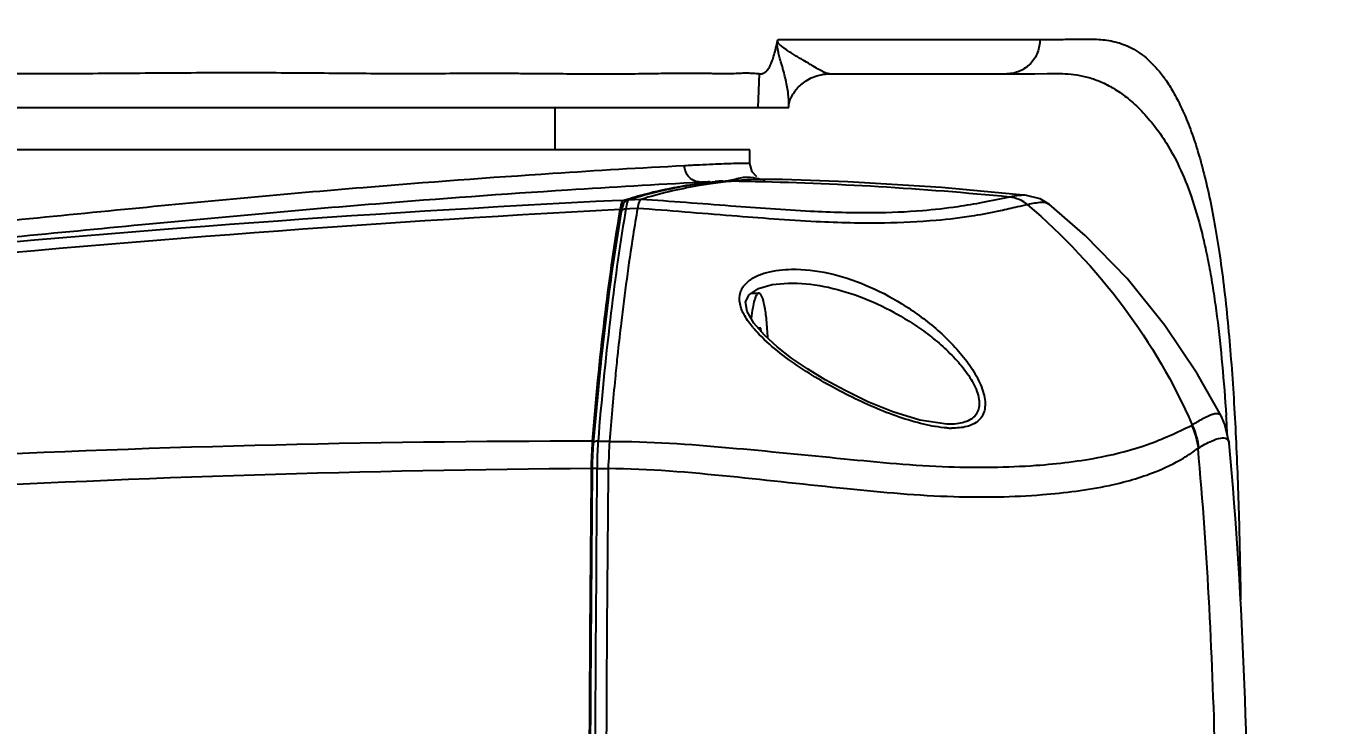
# Model space of a CAD drawing. Header units: millimetres. Extents: x 5828 to 6704, y 123 to 421.
# Drawn here: x 6591.8 to 6596.91, y 251.04 to 253.8 of the extents above; entities that cross this region are included whole.
import ezdxf

# ---------------------------------------------------------------- set-up
doc = ezdxf.new("R2010")
doc.units = ezdxf.units.MM
for name, color, linetype in [('外形图', 7, 'Continuous'), ('尺寸标注', 7, 'Continuous'), ('运动范围', 7, 'Continuous')]:
    doc.layers.add(name, color=color, linetype=linetype)
doc.styles.add('微软雅黑', font='msyh.ttc', dxfattribs={"height": 1.5})
doc.dimstyles.new('尺寸标注_1_15比例', dxfattribs={"dimtxt": 1.5, "dimasz": 1.25, "dimexe": 0.5, "dimexo": 0.4, "dimgap": 0.5, "dimtad": 1, "dimdec": 1, "dimlfac": 15, "dimdsep": 46, "dimtxsty": '微软雅黑', "dimcen": 0.09, "dimadec": 0, "dimazin": 0, "dimtp": 0.01, "dimtm": 0.01, "dimtfac": 1, "dimtdec": 1, "dimtofl": 0, "dimtmove": 0, "dimatfit": 3, "dimfxl": 1, "dimtolj": 1, "dimarcsym": 0})

# ---------------------------------------------------------------- blocks, each defined once
blk = doc.blocks.new('*D769')
at = {"layer": 'Defpoints', "color": 0}
for p in [(6596.5117, 262.0217), (6628.0363, 256.1115), (6551.3884, 249.6138), (6591.2263, 249.6258), (6637.3008, 249.6138)]:
    blk.add_point(p, dxfattribs=at)
at = {"layer": '尺寸标注', "color": 0, "lineweight": -2}
blk.add_arc((6591.1582, 249.6138), 13.5135, 15.29432, 174.69825, dxfattribs=at)
at = {"layer": '尺寸标注', "color": 0}
for points in [[(6603.9899, 253.1328), (6604.3964, 253.224), (6604.4667, 251.9587)], [(6577.4944, 250.8721), (6577.9106, 250.8528), (6577.6447, 249.6138)]]:
    blk.add_solid(points, dxfattribs=at)
at = {"layer": '尺寸标注', "color": 0, "insert": (6589.8699, 264.3502), "char_height": 1.5, "attachment_point": 5, "rotation": 4.9963, "style": '微软雅黑'}
blk.add_mtext('\\A1;-\\A1;170%%d', dxfattribs=at)

msp = doc.modelspace()

# ---------------------------------------------------------------- linework, layer by layer
at = {"layer": '外形图', "color": 7, "linetype": 'Continuous'}
for p, q in [((6594.7753, 253.7497), (6595.8075, 253.7498)), ((6595.0613, 253.7498), (6595.2232, 253.7498)), ((6595.5934, 253.7498), (6595.8075, 253.7498)), ((6594.6986, 253.6134), (6594.6942, 253.4805)), ((6594.9771, 253.6138), (6595.7335, 253.6138)), ((6595.8631, 253.6151), (6595.8636, 253.6151)), ((6587.657, 253.4805), (6594.8155, 253.4805)), ((6593.893, 253.3138), (6593.893, 253.4805)), ((6594.8155, 253.4805), (6594.8157, 253.4871)), ((6594.6614, 253.3138), (6587.7912, 253.3138)), ((6594.6624, 253.2593), (6594.6614, 253.3138)), ((6594.467, 253.1862), (6594.5057, 253.1873)), ((6594.5448, 253.1883), (6594.5233, 253.1856)), ((6594.5448, 253.1883), (6594.5233, 253.1862)), ((6594.5435, 253.1882), (6594.5233, 253.1857)), ((6594.6526, 253.1945), (6594.5435, 253.1882)), ((6594.5448, 253.1883), (6594.5592, 253.1887)), ((6594.5474, 253.1847), (6594.5462, 253.1845)), ((6594.5551, 253.1902), (6594.5702, 253.1912)), ((6594.5592, 253.1887), (6594.5881, 253.1895)), ((6594.6678, 253.1948), (6594.652, 253.194)), ((6594.6979, 253.1958), (6594.6526, 253.1945)), ((6594.6678, 253.1948), (6594.6526, 253.1937)), ((6594.6977, 253.1958), (6594.6678, 253.1948)), ((6594.7155, 253.1961), (6594.6974, 253.1958)), ((6594.7158, 253.1962), (6594.6977, 253.1958)), ((6594.5454, 253.1837), (6594.5441, 253.1835)), ((6595.7557, 253.1334), (6595.7551, 253.1334)), ((6594.1503, 253.1135), (6594.1637, 253.1143)), ((6594.1503, 253.1136), (6594.1637, 253.1143)), ((6594.1566, 253.0851), (6594.153, 253.0681)), ((6594.1613, 253.0982), (6594.1566, 253.0851)), ((6594.1637, 253.1143), (6594.1768, 253.1184)), ((6594.1637, 253.1143), (6594.1768, 253.1179)), ((6594.1781, 253.1143), (6594.1778, 253.1142)), ((6594.1832, 253.1152), (6594.1781, 253.1143)), ((6594.2315, 253.1176), (6594.1832, 253.1152)), ((6595.6881, 253.1267), (6595.6876, 253.1266)), ((6595.7597, 253.0968), (6595.7592, 253.0967)), ((6595.8452, 253.0977), (6595.8451, 253.0978)), ((6594.1487, 253.0693), (6594.1502, 253.0783)), ((6594.17, 253.0663), (6594.1695, 253.0631)), ((6594.1701, 253.0655), (6594.1696, 253.0622)), ((6594.1722, 253.0794), (6594.17, 253.0663)), ((6594.1875, 253.0802), (6594.1722, 253.0794)), ((6594.2181, 253.0818), (6594.1875, 253.0802)), ((6594.6588, 252.741), (6594.696, 252.7655)), ((6594.6681, 252.7471), (6594.6973, 252.7471)), ((6594.7059, 252.6091), (6594.6943, 252.6091)), ((6594.7073, 252.5943), (6594.7059, 252.6091)), ((6595.4415, 252.2293), (6595.4406, 252.2293)), ((6596.5234, 252.2629), (6596.5235, 252.2628)), ((6594.0624, 252.1621), (6594.0774, 252.1621)), ((6594.0774, 252.1621), (6594.1072, 252.1621)), ((6596.5553, 252.1548), (6596.5553, 252.1547)), ((6594.0581, 252.054), (6594.1025, 252.0543))]:
    msp.add_line(p, q, dxfattribs=at)
for points in [[(6594.8157, 253.4871), (6594.8157, 253.4873), (6594.8157, 253.4876), (6594.8157, 253.488), (6594.8158, 253.4884), (6594.8158, 253.4889), (6594.8159, 253.4895), (6594.8159, 253.4901), (6594.816, 253.4908), (6594.8161, 253.4916), (6594.8163, 253.4925), (6594.8164, 253.4935), (6594.8166, 253.4946), (6594.8169, 253.4957), (6594.8171, 253.497), (6594.8174, 253.4983), (6594.8178, 253.4997), (6594.8182, 253.5012), (6594.8186, 253.5029), (6594.8191, 253.5046), (6594.8197, 253.5064), (6594.8204, 253.5083), (6594.8211, 253.5103), (6594.8219, 253.5124), (6594.8228, 253.5146), (6594.8238, 253.5169), (6594.8249, 253.5194), (6594.8261, 253.5219), (6594.8274, 253.5246), (6594.8289, 253.5274), (6594.8305, 253.5303), (6594.8323, 253.5333), (6594.8343, 253.5365), (6594.8365, 253.5398), (6594.8388, 253.5432), (6594.8415, 253.5467), (6594.8443, 253.5504), (6594.8475, 253.5541), (6594.8509, 253.558), (6594.8547, 253.562), (6594.8589, 253.5661), (6594.8634, 253.5702), (6594.8682, 253.5743), (6594.8734, 253.5784), (6594.8789, 253.5824), (6594.8848, 253.5864), (6594.8911, 253.5902), (6594.8976, 253.5938), (6594.9046, 253.5973), (6594.9118, 253.6005), (6594.9193, 253.6034), (6594.9272, 253.6061), (6594.9352, 253.6084), (6594.9435, 253.6103), (6594.952, 253.6118), (6594.9605, 253.6129), (6594.9691, 253.6136), (6594.9771, 253.6138)], [(6595.7335, 253.6138), (6595.7874, 253.6142), (6595.8361, 253.6149), (6595.8631, 253.6151)], [(6594.6902, 253.2064), (6594.6717, 253.2264), (6594.6624, 253.2593)], [(6595.7556, 253.1334), (6595.4196, 253.1641), (6595.0496, 253.187), (6594.7906, 253.1961)], [(6595.8453, 253.0976), (6595.8083, 253.1197), (6595.755, 253.1334)], [(6594.1778, 253.1142), (6594.1689, 253.1089), (6594.1613, 253.0982)], [(6596.5234, 252.2628), (6596.4306, 252.4265), (6596.3018, 252.6192), (6596.152, 252.8057), (6595.9873, 252.9753), (6595.8454, 253.0976)], [(6594.153, 253.0681), (6594.112, 252.7996), (6594.073, 252.4759), (6594.043, 252.1546)], [(6594.696, 252.7655), (6594.7501, 252.7813), (6594.8134, 252.7872)], [(6594.6778, 252.628), (6594.6509, 252.6741), (6594.6445, 252.7123), (6594.6588, 252.741)], [(6595.4406, 252.2293), (6595.3333, 252.2453), (6595.2275, 252.2781), (6595.1287, 252.3184), (6595.038, 252.362), (6594.9589, 252.4053), (6594.8894, 252.4478), (6594.8268, 252.4906), (6594.7699, 252.5347), (6594.7193, 252.5806), (6594.6778, 252.628)], [(6596.5553, 252.1548), (6596.539, 252.2278), (6596.5234, 252.2629)], [(6594.043, 252.1546), (6594.0414, 252.1332), (6594.039, 252.0785), (6594.0386, 252.0531)], [(6594.0386, 252.0531), (6594.0321, 251.1784), (6594.0282, 250.3425), (6594.027, 249.6138)]]:
    msp.add_lwpolyline(points, dxfattribs=at)
for centre, radius, start, end in [((6594.6649, 251.6562), 1.538, 94.0947, 95.217), ((6594.7901, 251.3023), 1.898, 97.3849, 98.002), ((6594.7541, 251.5883), 1.6097, 95.9182, 97.3762), ((6594.3683, 239.6919), 13.4994, 88.79403, 89.06694), ((6594.3664, 239.6368), 13.5545, 84.4042, 88.79119), ((6594.738, 253.3286), 0.1348, 260.4163, 263.3386), ((6594.7527, 251.2074), 1.9891, 90.2549, 91.0609), ((6594.7521, 251.582), 1.6145, 88.6301, 90.2921), ((6597.2195, 190.8365), 62.3526, 92.821433, 98.506659), ((6594.3222, 253.0649), 0.1505, 167.3333, 168.8342), ((6597.8164, 184.674), 68.5024, 93.067874, 98.239389), ((6594.3688, 253.0279), 0.219, 169.3755, 170.3346), ((6604.7181, 251.3798), 10.6383, 173.25574, 173.86814), ((6595.0279, 252.9058), 0.46, 219.7796, 221.216), ((6595.0569, 252.9312), 0.4986, 221.216, 222.5802), ((6606.3382, 251.2085), 12.2675, 173.98642, 174.37964), ((6605.1761, 251.3297), 11.099, 173.86341, 173.98019), ((6611.5345, 250.7022), 17.4884, 174.39623, 175.21135), ((6586.9214, 251.6255), 9.6435, 3.32394, 3.79749), ((6595.4644, 252.5767), 0.3627, 266.2652, 269.1752), ((6594.0393, 199.7401), 52.422, 89.99924, 95.83212), ((6595.2542, 252.0627), 1.2183, 175.3164, 175.653), ((6595.3646, 252.0628), 1.306, 175.6389, 176.0153), ((6595.5515, 252.044), 1.5162, 176.8418, 178.2151), ((6595.3751, 252.0537), 1.3395, 175.6648, 176.8419), ((6595.6767, 252.0447), 1.6186, 177.0658, 178.351), ((6595.4933, 252.0541), 1.4349, 176.0244, 177.0643), ((6595.6829, 252.0397), 1.6477, 178.2076, 179.5058), ((6595.8177, 252.0405), 1.7596, 178.3439, 179.5576), ((6594.4264, 196.9749), 55.0804, 90.40681, 95.94119), ((6862.5923, 249.563), 268.5685, 179.468583, 179.989159), ((6885.1591, 249.4551), 291.1318, 179.488731, 179.968771), ((6883.3635, 249.462), 289.317, 179.486677, 179.969947)]:
    msp.add_arc(centre, radius, start, end, dxfattribs=at)
for points, knots in [([(6594.7701, 253.7392), (6594.7703, 253.74), (6594.7706, 253.7412), (6594.771, 253.7427), (6594.7713, 253.7435), (6594.7715, 253.7441), (6594.7717, 253.7445), (6594.7718, 253.7449), (6594.772, 253.7452), (6594.7724, 253.7454), (6594.7726, 253.7459), (6594.7725, 253.7466), (6594.7725, 253.7471), (6594.7724, 253.7474)], [0, 0, 0, 0, 0.284875, 0.413937, 0.530015, 0.584678, 0.639792, 0.690668, 0.730642, 0.764727, 0.810006, 0.900409, 1, 1, 1, 1]), ([(6594.7726, 253.7474), (6594.7729, 253.7475), (6594.7733, 253.7475), (6594.7738, 253.7476), (6594.7741, 253.7476), (6594.7744, 253.7477), (6594.7745, 253.7477), (6594.7746, 253.7477), (6594.7747, 253.7477), (6594.7748, 253.7477), (6594.7749, 253.7476), (6594.775, 253.7478), (6594.775, 253.748), (6594.775, 253.7483), (6594.775, 253.7488), (6594.7749, 253.7491), (6594.7749, 253.7494), (6594.7749, 253.7496), (6594.775, 253.7497), (6594.775, 253.7498), (6594.7751, 253.7498), (6594.7751, 253.7497), (6594.7753, 253.7497), (6594.7753, 253.7497), (6594.7754, 253.7497)], [0, 0, 0, 0, 0.164747, 0.247165, 0.329597, 0.370955, 0.391545, 0.412227, 0.432873, 0.457628, 0.479212, 0.494551, 0.523017, 0.61468, 0.728963, 0.785313, 0.836181, 0.877907, 0.907037, 0.922291, 0.932302, 0.958466, 0.980007, 1, 1, 1, 1]), ([(6594.9771, 253.6138), (6594.9749, 253.6138), (6594.9702, 253.6145), (6594.9628, 253.6169), (6594.9545, 253.6205), (6594.9416, 253.627), (6594.9234, 253.6374), (6594.8991, 253.6518), (6594.8768, 253.6653), (6594.8572, 253.6771), (6594.844, 253.685), (6594.8331, 253.6917), (6594.8246, 253.6969), (6594.816, 253.7023), (6594.8087, 253.7071), (6594.8028, 253.711), (6594.7983, 253.7141), (6594.7937, 253.7173), (6594.7892, 253.7207), (6594.7854, 253.7237), (6594.7823, 253.7264), (6594.78, 253.7286), (6594.7777, 253.7311), (6594.7759, 253.7336), (6594.7744, 253.736), (6594.7735, 253.738), (6594.7731, 253.7399), (6594.7729, 253.7413), (6594.7729, 253.7426), (6594.773, 253.7438), (6594.7732, 253.7446), (6594.7732, 253.7454), (6594.7729, 253.7463), (6594.7727, 253.7471), (6594.7726, 253.7474)], [0, 0, 0, 0, 0.025812, 0.056705, 0.092846, 0.134033, 0.230367, 0.343497, 0.472712, 0.543354, 0.617938, 0.656719, 0.696523, 0.737364, 0.779295, 0.800712, 0.822476, 0.844652, 0.867358, 0.890828, 0.902997, 0.915627, 0.929005, 0.943858, 0.95239, 0.963009, 0.970304, 0.974885, 0.980561, 0.986131, 0.988514, 0.990814, 0.995457, 1, 1, 1, 1]), ([(6595.8075, 253.7498), (6595.8077, 253.741), (6595.8063, 253.7233), (6595.7992, 253.6977), (6595.7872, 253.674), (6595.7709, 253.6532), (6595.7509, 253.6361), (6595.728, 253.6234), (6595.7031, 253.6156), (6595.6858, 253.6138), (6595.6772, 253.6138)], [0, 0, 0, 0, 0.126345, 0.252502, 0.378287, 0.503574, 0.628315, 0.752545, 0.87638, 1, 1, 1, 1]), ([(6595.8075, 253.7498), (6595.8299, 253.7498), (6595.8744, 253.7497), (6595.93, 253.7503), (6595.9742, 253.7511), (6596.0071, 253.7512), (6596.0401, 253.7501), (6596.073, 253.7469), (6596.1059, 253.7407), (6596.1389, 253.7305), (6596.1718, 253.7157), (6596.2045, 253.6955), (6596.2371, 253.6692), (6596.2693, 253.6363), (6596.3012, 253.596), (6596.3326, 253.5474), (6596.3632, 253.4896), (6596.3929, 253.4216), (6596.4215, 253.3424), (6596.4484, 253.2515), (6596.4735, 253.1486), (6596.4965, 253.0341), (6596.517, 252.909), (6596.5416, 252.725), (6596.5598, 252.5314), (6596.5738, 252.3309), (6596.5823, 252.1749), (6596.589, 252.0168), (6596.5941, 251.8571), (6596.5978, 251.6965), (6596.5998, 251.5892), (6596.6007, 251.5355)], [0, 0, 0, 0, 0.025323, 0.050436, 0.062917, 0.075354, 0.087764, 0.1002, 0.112773, 0.125668, 0.139144, 0.153519, 0.169142, 0.186383, 0.205608, 0.227238, 0.251755, 0.279616, 0.31125, 0.347005, 0.386981, 0.431127, 0.47915, 0.530606, 0.641273, 0.699227, 0.758282, 0.818119, 0.87849, 0.939167, 1, 1, 1, 1]), ([(6594.6986, 253.6134), (6594.7023, 253.6133), (6594.7078, 253.6136), (6594.7149, 253.6157), (6594.7222, 253.6194), (6594.7289, 253.6254), (6594.7349, 253.6331), (6594.7414, 253.6436), (6594.7488, 253.6599), (6594.7566, 253.683), (6594.7638, 253.7097), (6594.768, 253.7288), (6594.7701, 253.7389)], [0, 0, 0, 0, 0.06995, 0.105388, 0.142501, 0.226805, 0.276647, 0.332674, 0.464508, 0.622095, 0.80205, 1, 1, 1, 1]), ([(6594.8157, 253.4871), (6594.8162, 253.5031), (6594.8149, 253.5279), (6594.81, 253.5616), (6594.8044, 253.5891), (6594.7984, 253.6129), (6594.7929, 253.633), (6594.7883, 253.6491), (6594.7843, 253.6632), (6594.781, 253.675), (6594.7783, 253.6847), (6594.7762, 253.6932), (6594.7745, 253.7005), (6594.7733, 253.7066), (6594.7721, 253.7132), (6594.7713, 253.7192), (6594.7707, 253.7237), (6594.7705, 253.7265), (6594.7703, 253.7288), (6594.7702, 253.7313), (6594.7701, 253.7338), (6594.7701, 253.7359), (6594.7701, 253.7376), (6594.7701, 253.7385), (6594.7701, 253.7389)], [0, 0, 0, 0, 0.186911, 0.288992, 0.397642, 0.514156, 0.575997, 0.640869, 0.709792, 0.746377, 0.784987, 0.826506, 0.848857, 0.872727, 0.898604, 0.927813, 0.943443, 0.951767, 0.960768, 0.970288, 0.980102, 0.990135, 0.995253, 1, 1, 1, 1]), ([(6594.6986, 253.6134), (6594.6913, 253.6138), (6594.6801, 253.6147), (6594.6649, 253.6157), (6594.6529, 253.616), (6594.6404, 253.6161), (6594.6275, 253.6157), (6594.6141, 253.615), (6594.5953, 253.6141), (6594.5758, 253.6135), (6594.5556, 253.6136), (6594.5398, 253.6138), (6594.5234, 253.6142), (6594.5006, 253.6147), (6594.471, 253.6152), (6594.4339, 253.6155), (6594.3808, 253.6154), (6594.3098, 253.6144), (6594.2194, 253.613), (6594.1222, 253.6123), (6594.0183, 253.6125), (6593.9278, 253.6131), (6593.8522, 253.6136), (6593.7932, 253.6141), (6593.7327, 253.6145), (6593.6493, 253.6149), (6593.5415, 253.6148), (6593.4082, 253.6141), (6593.2699, 253.6136), (6593.127, 253.6145), (6592.9796, 253.6158), (6592.8283, 253.617), (6592.6733, 253.6175), (6592.5151, 253.6173), (6592.3539, 253.6164), (6592.1901, 253.6151), (6592.0522, 253.6141), (6591.9409, 253.6138), (6591.8568, 253.6138), (6591.7723, 253.614), (6591.6591, 253.6143), (6591.5171, 253.6145), (6591.3747, 253.6142), (6591.2607, 253.6139), (6591.1466, 253.6137), (6591.0042, 253.6138), (6590.8338, 253.6139), (6590.6923, 253.614), (6590.5796, 253.6139), (6590.5235, 253.6138), (6590.4955, 253.6138)], [0, 0, 0, 0, 0.00525, 0.008014, 0.010875, 0.013841, 0.016916, 0.020105, 0.02341, 0.030366, 0.034019, 0.037791, 0.041681, 0.045688, 0.054048, 0.062865, 0.07213, 0.091973, 0.113503, 0.136657, 0.161381, 0.187624, 0.201299, 0.215334, 0.229722, 0.244453, 0.274913, 0.306643, 0.339568, 0.373612, 0.408692, 0.444723, 0.481622, 0.519302, 0.557678, 0.596664, 0.636172, 0.656093, 0.676112, 0.696215, 0.716392, 0.756919, 0.797597, 0.817964, 0.838333, 0.879033, 0.919604, 0.959956, 0.980022, 1, 1, 1, 1]), ([(6595.8636, 253.6151), (6595.8784, 253.6151), (6595.9085, 253.6144), (6595.9544, 253.61), (6596.0019, 253.6), (6596.0508, 253.5827), (6596.1011, 253.5566), (6596.1428, 253.5273), (6596.1766, 253.4988), (6596.2128, 253.4643), (6596.2588, 253.4122), (6596.3121, 253.336), (6596.3631, 253.2412), (6596.4093, 253.125), (6596.4416, 253.0136), (6596.4645, 252.9139), (6596.4806, 252.8317), (6596.4949, 252.7449), (6596.5121, 252.622), (6596.5292, 252.4613), (6596.5393, 252.3309), (6596.5438, 252.2642)], [0, 0, 0, 0, 0.026801, 0.054408, 0.083287, 0.114157, 0.1479, 0.185443, 0.205945, 0.227763, 0.275896, 0.331196, 0.395333, 0.47012, 0.556748, 0.604522, 0.655078, 0.708175, 0.763486, 0.879334, 1, 1, 1, 1]), ([(6588.0407, 252.8204), (6588.116, 252.8304), (6588.2893, 252.8389), (6588.5789, 252.8455), (6588.9262, 252.8509), (6589.3234, 252.8597), (6589.762, 252.8768), (6590.4007, 252.9131), (6591.2245, 252.9822), (6592.1936, 253.0805), (6593.0799, 253.1634), (6593.8073, 253.2172), (6594.2304, 253.2426), (6594.4035, 253.2517)], [0, 0, 0, 0, 0.035719, 0.081457, 0.13628, 0.199023, 0.268321, 0.34266, 0.499852, 0.65702, 0.800703, 0.918459, 1, 1, 1, 1]), ([(6594.4035, 253.2517), (6594.4235, 253.2528), (6594.461, 253.2547), (6594.5133, 253.2571), (6594.5578, 253.259), (6594.5943, 253.2603), (6594.6228, 253.261), (6594.6416, 253.2612), (6594.6524, 253.261), (6594.6577, 253.2606), (6594.6605, 253.2603), (6594.6623, 253.2597), (6594.6624, 253.2593)], [0, 0, 0, 0, 0.231739, 0.433813, 0.605624, 0.746697, 0.856752, 0.935547, 0.963188, 0.983006, 0.995085, 1, 1, 1, 1]), ([(6594.467, 253.1862), (6594.4589, 253.1861), (6594.4423, 253.1893), (6594.4144, 253.2086), (6594.4039, 253.2348), (6594.4035, 253.2517)], [0, 0, 0, 0, 0.242901, 0.491577, 1, 1, 1, 1]), ([(6588.0014, 252.7572), (6588.0797, 252.7665), (6588.2588, 252.7744), (6588.5572, 252.7811), (6588.9133, 252.7865), (6589.3191, 252.7959), (6589.7656, 252.8135), (6590.4141, 252.8502), (6591.2493, 252.9193), (6592.2309, 253.0167), (6593.1279, 253.0988), (6593.8638, 253.152), (6594.2917, 253.1772), (6594.467, 253.1862)], [0, 0, 0, 0, 0.036475, 0.082866, 0.138208, 0.201281, 0.27072, 0.345035, 0.501891, 0.65854, 0.80161, 0.918781, 1, 1, 1, 1]), ([(6594.1768, 253.1184), (6594.2056, 253.1273), (6594.3196, 253.1594), (6594.437, 253.1798), (6594.525, 253.1878)], [0, 0, 0, 0, 0.254339, 1, 1, 1, 1]), ([(6594.5233, 253.1862), (6594.4949, 253.1833), (6594.3799, 253.1683), (6594.2665, 253.1414), (6594.1832, 253.1152)], [0, 0, 0, 0, 0.246384, 1, 1, 1, 1]), ([(6594.467, 253.1862), (6594.4701, 253.1864), (6594.4823, 253.187), (6594.4944, 253.1876), (6594.5035, 253.1881)], [0, 0, 0, 0, 0.25671, 1, 1, 1, 1]), ([(6594.652, 253.194), (6594.6464, 253.1937), (6594.6251, 253.1926), (6594.6038, 253.191), (6594.5881, 253.1895)], [0, 0, 0, 0, 0.260039, 1, 1, 1, 1]), ([(6594.5259, 253.1818), (6594.5021, 253.1785), (6594.4028, 253.1628), (6594.3046, 253.1401), (6594.2315, 253.1176)], [0, 0, 0, 0, 0.239549, 1, 1, 1, 1]), ([(6595.7551, 253.1333), (6595.7457, 253.1343), (6595.7231, 253.133), (6595.7009, 253.1292), (6595.6881, 253.1267)], [0, 0, 0, 0, 0.421243, 1, 1, 1, 1]), ([(6594.1502, 253.0783), (6594.1513, 253.0845), (6594.1534, 253.0949), (6594.1567, 253.1052), (6594.1588, 253.109)], [0, 0, 0, 0, 0.5931, 1, 1, 1, 1]), ([(6594.1644, 253.0953), (6594.1625, 253.0947), (6594.159, 253.0892), (6594.1573, 253.084), (6594.1563, 253.0804)], [0, 0, 0, 0, 0.353565, 1, 1, 1, 1]), ([(6594.1588, 253.109), (6594.1592, 253.1097), (6594.1604, 253.1117), (6594.1621, 253.1138), (6594.1637, 253.1143)], [0, 0, 0, 0, 0.320611, 1, 1, 1, 1]), ([(6594.1746, 253.094), (6594.1744, 253.0929), (6594.1735, 253.0881), (6594.1727, 253.0832), (6594.1722, 253.0794)], [0, 0, 0, 0, 0.229413, 1, 1, 1, 1]), ([(6594.1791, 253.1101), (6594.1788, 253.1093), (6594.1772, 253.1053), (6594.1762, 253.1012), (6594.1754, 253.0979)], [0, 0, 0, 0, 0.203385, 1, 1, 1, 1]), ([(6594.1832, 253.1152), (6594.1828, 253.1151), (6594.1809, 253.1138), (6594.1799, 253.1117), (6594.1791, 253.1101)], [0, 0, 0, 0, 0.179478, 1, 1, 1, 1]), ([(6594.2316, 253.1176), (6594.23, 253.1171), (6594.2269, 253.1138), (6594.2226, 253.1017), (6594.2196, 253.0908), (6594.2182, 253.0823)], [0, 0, 0, 0, 0.124596, 0.326523, 1, 1, 1, 1]), ([(6595.7592, 253.0967), (6595.7457, 253.0943), (6595.7098, 253.0854), (6595.6397, 253.0691), (6595.5329, 253.0491), (6595.3803, 253.0308), (6595.1719, 253.0205), (6594.9024, 253.0283), (6594.5776, 253.0533), (6594.3425, 253.0728), (6594.2182, 253.0823)], [0, 0, 0, 0, 0.026471, 0.071568, 0.13948, 0.236709, 0.369098, 0.543057, 0.75849, 1, 1, 1, 1]), ([(6595.6876, 253.1266), (6595.6523, 253.119), (6595.5843, 253.105), (6595.4698, 253.0855), (6595.327, 253.0694), (6595.1326, 253.0611), (6594.8799, 253.0696), (6594.573, 253.0924), (6594.35, 253.1094), (6594.2316, 253.1176)], [0, 0, 0, 0, 0.073993, 0.142312, 0.23831, 0.368691, 0.54108, 0.756562, 1, 1, 1, 1]), ([(6595.7592, 253.0967), (6595.8995, 252.9771), (6596.1519, 252.7093), (6596.3379, 252.3913), (6596.4093, 252.2258)], [0, 0, 0, 0, 0.505711, 1, 1, 1, 1]), ([(6595.845, 253.098), (6595.8366, 253.1045), (6595.805, 253.1069), (6595.7776, 253.1009), (6595.7597, 253.0968)], [0, 0, 0, 0, 0.366387, 1, 1, 1, 1]), ([(6594.04, 252.1621), (6594.0532, 252.3235), (6594.083, 252.6267), (6594.1249, 252.9285), (6594.1487, 253.0693)], [0, 0, 0, 0, 0.531459, 1, 1, 1, 1]), ([(6594.1529, 253.0647), (6594.1288, 252.9235), (6594.0864, 252.6201), (6594.0565, 252.3153), (6594.0432, 252.1529)], [0, 0, 0, 0, 0.467925, 1, 1, 1, 1]), ([(6594.1695, 253.0631), (6594.146, 252.9233), (6594.1047, 252.6235), (6594.0754, 252.3223), (6594.0624, 252.1621)], [0, 0, 0, 0, 0.46882, 1, 1, 1, 1]), ([(6594.2181, 253.0818), (6594.2121, 253.0465), (6594.1876, 252.8961), (6594.1671, 252.745), (6594.1534, 252.6291)], [0, 0, 0, 0, 0.234746, 1, 1, 1, 1]), ([(6594.1563, 253.0804), (6594.1561, 253.0795), (6594.155, 253.0755), (6594.1542, 253.0715), (6594.1536, 253.0683)], [0, 0, 0, 0, 0.226838, 1, 1, 1, 1]), ([(6594.1722, 253.0794), (6594.1704, 253.0795), (6594.1641, 253.0793), (6594.1573, 253.0763), (6594.1547, 253.0724)], [0, 0, 0, 0, 0.279337, 1, 1, 1, 1]), ([(6594.6743, 252.6115), (6594.6624, 252.6258), (6594.6412, 252.6548), (6594.6202, 252.7022), (6594.6205, 252.7514), (6594.6466, 252.79), (6594.685, 252.8147), (6594.7452, 252.8359), (6594.7942, 252.8411), (6594.8271, 252.8416)], [0, 0, 0, 0, 0.144238, 0.277683, 0.395905, 0.50763, 0.623483, 0.744987, 1, 1, 1, 1]), ([(6594.8271, 252.8416), (6594.8758, 252.8424), (6594.9762, 252.8303), (6595.123, 252.7824), (6595.241, 252.7209), (6595.3316, 252.6598), (6595.3973, 252.6078), (6595.4585, 252.5504), (6595.5133, 252.488), (6595.558, 252.4221), (6595.5838, 252.3645), (6595.5922, 252.3198), (6595.5913, 252.29), (6595.5827, 252.2639), (6595.561, 252.236), (6595.5171, 252.2162), (6595.4793, 252.2137), (6595.4592, 252.214)], [0, 0, 0, 0, 0.12438, 0.255139, 0.391907, 0.462282, 0.533562, 0.605203, 0.676231, 0.744821, 0.807572, 0.835406, 0.860346, 0.882852, 0.904216, 0.948713, 1, 1, 1, 1]), ([(6594.8141, 252.7872), (6594.861, 252.7879), (6594.9569, 252.7777), (6595.0978, 252.7367), (6595.2118, 252.684), (6595.2999, 252.6316), (6595.3641, 252.5869), (6595.4248, 252.5372), (6595.4802, 252.4827), (6595.5271, 252.4242), (6595.5563, 252.3719), (6595.5679, 252.33), (6595.5693, 252.3014), (6595.5622, 252.2761), (6595.5414, 252.249), (6595.498, 252.2311), (6595.4612, 252.229), (6595.4415, 252.2293)], [0, 0, 0, 0, 0.126032, 0.257184, 0.392947, 0.462375, 0.532513, 0.602947, 0.672943, 0.741014, 0.804062, 0.832195, 0.857375, 0.879915, 0.901406, 0.947046, 1, 1, 1, 1]), ([(6594.6973, 252.7471), (6594.6937, 252.7471), (6594.6883, 252.7408), (6594.684, 252.7314), (6594.6781, 252.7142), (6594.6723, 252.686), (6594.6689, 252.6613), (6594.6674, 252.6473)], [0, 0, 0, 0, 0.102618, 0.189435, 0.302838, 0.606198, 1, 1, 1, 1]), ([(6594.7328, 252.57), (6594.7318, 252.5936), (6594.7291, 252.6363), (6594.7219, 252.6913), (6594.7134, 252.7264), (6594.7051, 252.7431), (6594.6996, 252.7471), (6594.6973, 252.7471)], [0, 0, 0, 0, 0.383857, 0.694986, 0.90248, 0.963059, 1, 1, 1, 1]), ([(6595.4408, 252.2147), (6595.4097, 252.2168), (6595.3455, 252.2282), (6595.2148, 252.2676), (6595.0498, 252.3396), (6594.8903, 252.4305), (6594.77, 252.5173), (6594.7146, 252.5668), (6594.6897, 252.5939)], [0, 0, 0, 0, 0.109452, 0.227801, 0.479242, 0.73998, 0.871014, 1, 1, 1, 1]), ([(6596.4093, 252.2258), (6596.4239, 252.2354), (6596.4493, 252.2511), (6596.4801, 252.2666), (6596.4997, 252.2719), (6596.5103, 252.2725), (6596.5188, 252.2696), (6596.5223, 252.2652), (6596.5234, 252.2628)], [0, 0, 0, 0, 0.407426, 0.695189, 0.797493, 0.876232, 0.939117, 1, 1, 1, 1]), ([(6594.1071, 252.1612), (6594.2652, 252.1621), (6594.5749, 252.1393), (6595.0206, 252.0939), (6595.4241, 252.0554), (6595.7652, 252.0598), (6596.0283, 252.0907), (6596.2354, 252.1444), (6596.3501, 252.1969), (6596.4071, 252.2249)], [0, 0, 0, 0, 0.203727, 0.399381, 0.577596, 0.725434, 0.838053, 0.918162, 1, 1, 1, 1]), ([(6594.0624, 252.1621), (6594.0579, 252.1624), (6594.0508, 252.1623), (6594.0432, 252.1573), (6594.043, 252.1546)], [0, 0, 0, 0, 0.621705, 1, 1, 1, 1]), ([(6596.4344, 252.1354), (6596.4509, 252.1455), (6596.4794, 252.1615), (6596.5164, 252.1757), (6596.5431, 252.1758), (6596.5533, 252.1645), (6596.555, 252.158), (6596.5553, 252.1546)], [0, 0, 0, 0, 0.413785, 0.692097, 0.860057, 0.928072, 1, 1, 1, 1]), ([(6594.0432, 252.1529), (6594.0425, 252.145), (6594.0402, 252.1117), (6594.0391, 252.0784), (6594.0389, 252.0529)], [0, 0, 0, 0, 0.237858, 1, 1, 1, 1]), ([(6594.1071, 252.1612), (6594.1056, 252.1441), (6594.1058, 252.1088), (6594.1027, 252.0735), (6594.1025, 252.0554)], [0, 0, 0, 0, 0.485886, 1, 1, 1, 1]), ([(6594.1025, 252.0554), (6594.2634, 252.0542), (6594.5786, 252.0264), (6595.032, 251.9749), (6595.4434, 251.9373), (6595.7906, 251.9436), (6596.0577, 251.9771), (6596.2448, 252.0289), (6596.3598, 252.0848), (6596.4141, 252.1201), (6596.4325, 252.1341)], [0, 0, 0, 0, 0.203769, 0.39977, 0.57824, 0.726194, 0.838635, 0.918295, 0.970622, 1, 1, 1, 1]), ([(6596.5139, 249.6138), (6596.5139, 249.824), (6596.5126, 250.2444), (6596.5006, 251.085), (6596.471, 251.7155), (6596.4325, 252.1341)], [0, 0, 0, 0, 0.250013, 0.500029, 1, 1, 1, 1]), ([(6596.6384, 249.6138), (6596.6384, 249.8246), (6596.6375, 250.672), (6596.6143, 251.5208), (6596.5553, 252.1548)], [0, 0, 0, 0, 0.248709, 1, 1, 1, 1]), ([(6594.0581, 252.054), (6594.0556, 252.0541), (6594.0511, 252.054), (6594.0447, 252.0541), (6594.0415, 252.0533), (6594.0386, 252.0536), (6594.0386, 252.0531)], [0, 0, 0, 0, 0.382019, 0.706047, 0.9217, 1, 1, 1, 1]), ([(6594.1025, 252.0543), (6594.1007, 251.851), (6594.0959, 251.3428), (6594.0933, 250.5293), (6594.091, 249.919), (6594.091, 249.6138)], [0, 0, 0, 0, 0.249832, 0.62482, 1, 1, 1, 1])]:
    msp.add_open_spline(points, degree=3, knots=knots, dxfattribs=at)
for points in [[(6594.5702, 253.1912), (6594.5887, 253.1924), (6594.6063, 253.1993), (6594.6245, 253.2029)], [(6594.6245, 253.2029), (6594.6415, 253.2062), (6594.6593, 253.2065), (6594.6764, 253.2038)], [(6594.6764, 253.2038), (6594.6895, 253.2017), (6594.7024, 253.1979), (6594.7155, 253.1957)], [(6595.7592, 253.0967), (6595.7392, 253.1132), (6595.7133, 253.124), (6595.6876, 253.1266)], [(6595.7597, 253.0968), (6595.7398, 253.1133), (6595.7139, 253.1241), (6595.6881, 253.1267)], [(6594.1547, 253.0724), (6594.1539, 253.0711), (6594.1532, 253.0696), (6594.153, 253.0681)], [(6596.4071, 252.2249), (6596.4078, 252.2253), (6596.4085, 252.2256), (6596.4093, 252.2258)], [(6596.4071, 252.2249), (6596.4208, 252.1966), (6596.4295, 252.1654), (6596.4325, 252.1341)], [(6596.4093, 252.2258), (6596.4228, 252.1976), (6596.4314, 252.1665), (6596.4344, 252.1354)], [(6596.4325, 252.1341), (6596.4331, 252.1346), (6596.4337, 252.135), (6596.4344, 252.1354)]]:
    msp.add_open_spline(points, degree=3, dxfattribs=at)
at = {"layer": '运动范围', "color": 0, "linetype": 'Continuous', "lineweight": 0}
msp.add_arc((6591.2263, 249.6198), 37.378, 10, 350, dxfattribs=at)

# ---------------------------------------------------------------- dimensions: what is measured, and where the dimension line sits
at = {"layer": '尺寸标注'}
dim = msp.add_angular_dim_2l(base=(6596.5117, 262.0217), line1=((6551.3884, 249.6138), (6637.3008, 249.6138)), line2=((6628.0363, 256.1115), (6591.2263, 249.6258)), text='\\A1;-<>', dimstyle='尺寸标注_1_15比例', override={"dimtxsty": '微软雅黑'}, dxfattribs=at)
dim.commit()
dim.dimension.update_dxf_attribs({"geometry": '*D769', "text_midpoint": (6589.9813, 263.076), "dimtype": 162})

doc.saveas('drawing.dxf')
